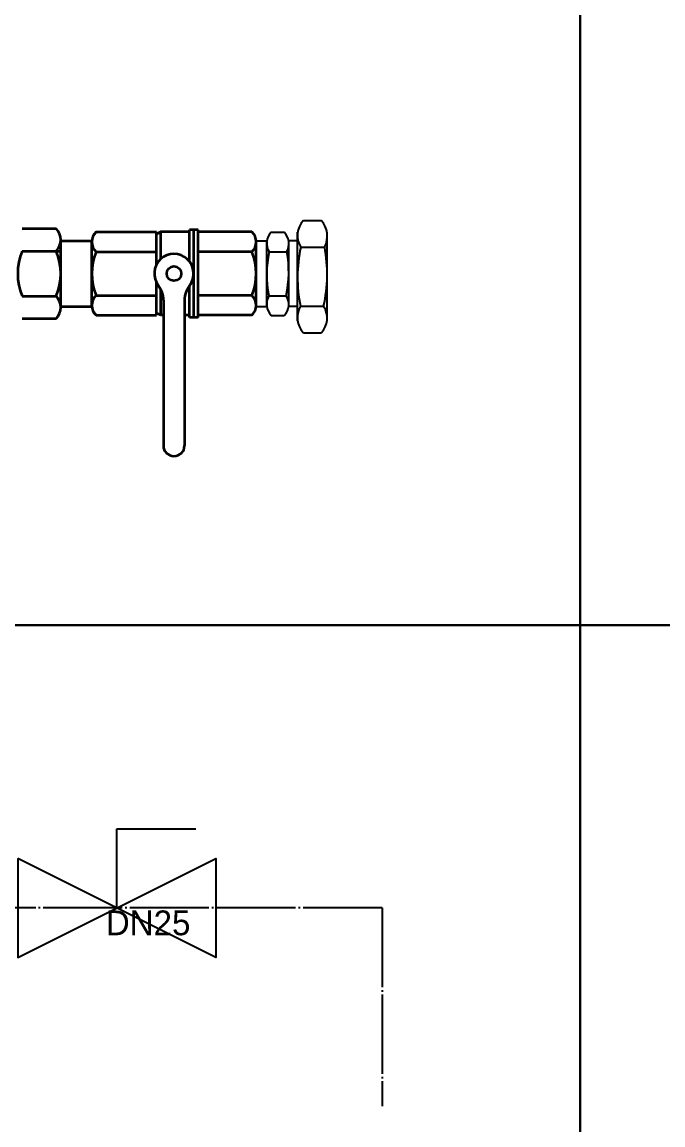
# Model space of a CAD drawing. Header units: centimetres. Extents: x 0 to 3740, y -4063 to 107.
# Drawn here: x 117.7 to 166.3, y -1130 to -1046.5 of the extents above; entities that cross this region are included whole.
import ezdxf

# ---------------------------------------------------------------- set-up
doc = ezdxf.new("R2010")
doc.units = ezdxf.units.CM
doc.linetypes.add('SOGUK SU HATTI', pattern=[4.375, 4, -0.15, 0.075, -0.15])
for name, color, linetype in [('MTY-SOGUKSU-BORU', 3, 'SOGUK SU HATTI'), ('MTY-VANA', 1, 'Continuous'), ('ROTAS-LEJANT-CERCEVE', 7, 'Continuous'), ('ROTAS-SIHHI-SEMBOL', 5, 'Continuous')]:
    doc.layers.add(name, color=color, linetype=linetype)

# ---------------------------------------------------------------- blocks, each defined once
blk = doc.blocks.new('MTY-SU SAYACI KARTLI')
at = {"color": 1, "linetype": 'Continuous', "ltscale": 4}
for p, q in [((54.931, 2.132), (55.604, 2.132)), ((54.931, 2.132), (55.604, 2.132)), ((53.707, 1.692), (54.206, 1.692)), ((53.707, 1.692), (54.206, 1.692)), ((54.707, -1.673), (54.707, 1.69)), ((54.707, -1.673), (54.707, 1.69)), ((55.828, -1.673), (55.828, 1.69)), ((55.828, -1.673), (55.828, 1.69)), ((53.138, 1.365), (53.541, 1.365)), ((53.138, 1.365), (53.541, 1.365)), ((53.541, -1.127), (53.541, 1.365)), ((53.541, -1.127), (53.541, 1.365)), ((53.541, -1.096), (53.541, 1.334)), ((53.541, -1.096), (53.541, 1.334)), ((54.71, 1.365), (54.372, 1.365)), ((54.71, 1.365), (54.372, 1.365)), ((54.372, -1.114), (54.372, 1.356)), ((54.372, -1.114), (54.372, 1.356)), ((54.707, -1.632), (54.707, 1.648)), ((54.707, -1.632), (54.707, 1.648)), ((55.828, -1.632), (55.828, 1.648)), ((55.828, -1.632), (55.828, 1.648)), ((53.631, 0.945), (54.302, 0.945)), ((53.631, 0.945), (54.302, 0.945)), ((54.828, 1.123), (55.735, 1.123)), ((54.828, 1.123), (55.735, 1.123)), ((53.621, -0.716), (54.273, -0.716)), ((53.621, -0.716), (54.273, -0.716)), ((53.137, -1.127), (53.541, -1.127)), ((53.137, -1.127), (53.541, -1.127)), ((54.71, -1.127), (54.372, -1.127)), ((54.71, -1.127), (54.372, -1.127)), ((54.815, -1.119), (55.695, -1.119)), ((54.815, -1.119), (55.695, -1.119)), ((53.707, -1.464), (54.206, -1.464)), ((53.707, -1.464), (54.206, -1.464)), ((54.931, -2.128), (55.604, -2.128)), ((54.931, -2.128), (55.604, -2.128))]:
    blk.add_line(p, q, dxfattribs=at)
at = {"color": 1, "lineweight": 35}
for p, q in [((44.273, 1.821), (45.571, 1.821)), ((44.273, 1.821), (45.571, 1.821)), ((47.08, 1.697), (46.976, 1.566)), ((47.08, 1.697), (46.976, 1.566)), ((47.08, 1.697), (49.363, 1.697)), ((47.08, 1.697), (49.363, 1.697)), ((49.526, 1.696), (49.36, 1.613)), ((49.526, 1.696), (49.36, 1.613)), ((49.363, 0.459), (49.363, 1.697)), ((49.363, 0.459), (49.363, 1.697)), ((50.609, 1.697), (49.529, 1.697)), ((49.529, 0.674), (49.529, 1.697)), ((50.609, 1.697), (49.529, 1.697)), ((49.529, 0.674), (49.529, 1.697)), ((50.941, 1.78), (50.609, 1.78)), ((50.609, 0.587), (50.609, 1.78)), ((50.941, 1.78), (50.609, 1.78)), ((50.609, 0.587), (50.609, 1.78)), ((50.775, -1.542), (50.775, 1.78)), ((50.775, -1.542), (50.775, 1.78)), ((50.941, -1.542), (50.941, 1.78)), ((50.941, -1.542), (50.941, 1.78)), ((52.974, 1.697), (50.941, 1.697)), ((52.974, 1.697), (50.941, 1.697)), ((45.736, 1.364), (46.914, 1.364)), ((45.736, 1.364), (46.914, 1.364)), ((45.737, -1.169), (45.737, 1.407)), ((45.737, -1.169), (45.737, 1.407)), ((45.737, -1.169), (45.737, 1.407)), ((45.737, -1.169), (45.737, 1.407)), ((46.914, -1.127), (46.914, 1.365)), ((46.914, -1.127), (46.914, 1.365)), ((46.914, -1.127), (46.914, 1.365)), ((46.914, -1.127), (46.914, 1.365)), ((46.914, -1.127), (46.914, 1.365)), ((46.914, -1.127), (46.914, 1.365)), ((53.138, -1.096), (53.138, 1.396)), ((44.273, 0.97), (45.737, 0.97)), ((44.273, 0.97), (45.737, 0.97)), ((47.08, 0.95), (49.363, 0.95)), ((47.08, 0.95), (49.363, 0.95)), ((52.974, 0.95), (50.941, 0.95)), ((52.974, 0.95), (50.941, 0.95)), ((49.363, -1.459), (49.363, -0.221)), ((49.363, -1.459), (49.363, -0.221)), ((50.609, -1.542), (50.609, -0.349)), ((50.609, -1.542), (50.609, -0.349)), ((44.273, -0.733), (45.571, -0.733)), ((44.273, -0.733), (45.571, -0.733)), ((47.08, -0.711), (49.363, -0.711)), ((47.08, -0.711), (49.363, -0.711)), ((49.529, -1.459), (49.529, -0.451)), ((49.529, -1.459), (49.529, -0.451)), ((52.974, -0.711), (50.941, -0.711)), ((52.974, -0.711), (50.941, -0.711)), ((45.736, -1.127), (46.915, -1.127)), ((45.736, -1.127), (46.915, -1.127)), ((49.628, -0.887), (49.628, -6.391)), ((49.628, -0.887), (49.628, -6.391)), ((50.427, -0.887), (50.427, -6.391)), ((50.427, -0.887), (50.427, -6.391)), ((44.273, -1.584), (45.571, -1.584)), ((44.273, -1.584), (45.571, -1.584)), ((46.978, -1.331), (47.08, -1.459)), ((46.978, -1.331), (47.08, -1.459)), ((47.08, -1.459), (49.363, -1.459)), ((47.08, -1.459), (49.363, -1.459)), ((49.526, -1.458), (49.36, -1.375)), ((49.526, -1.458), (49.36, -1.375)), ((49.628, -1.459), (49.529, -1.459)), ((49.628, -1.459), (49.529, -1.459)), ((50.609, -1.459), (50.427, -1.459)), ((50.609, -1.459), (50.427, -1.459)), ((50.941, -1.542), (50.609, -1.542)), ((50.941, -1.542), (50.609, -1.542)), ((50.941, -1.542), (50.609, -1.542)), ((50.941, -1.542), (50.609, -1.542)), ((52.974, -1.459), (50.941, -1.459)), ((52.974, -1.459), (50.941, -1.459))]:
    blk.add_line(p, q, dxfattribs=at)
blk.add_circle((50.027, 0.119), 0.276, dxfattribs=at)
blk.add_circle((50.027, 0.119), 0.276, dxfattribs=at)
at = {"color": 1, "linetype": 'Continuous', "ltscale": 4}
for centre, radius, start, end in [((55.53, 1.561), 0.828, 136.3434, 211.922), ((55.53, 1.561), 0.828, 136.3434, 211.922), ((54.946, 1.534), 0.889, 332.449, 42.2632), ((54.946, 1.534), 0.889, 332.449, 42.2632), ((54.151, 1.269), 0.613, 136.3434, 211.922), ((54.151, 1.269), 0.613, 136.3434, 211.922), ((53.718, 1.249), 0.659, 332.449, 42.2632), ((53.718, 1.249), 0.659, 332.449, 42.2632), ((57.683, 0.091), 4.142, 168.0963, 191.2321), ((57.683, 0.091), 4.142, 168.0963, 191.2321), ((50.22, 0.186), 4.153, 347.4536, 10.5321), ((50.22, 0.186), 4.153, 347.4536, 10.5321), ((60.299, -0.03), 5.592, 168.0963, 191.2321), ((60.299, -0.03), 5.592, 168.0963, 191.2321), ((50.223, 0.099), 5.606, 347.4536, 10.5321), ((50.223, 0.099), 5.606, 347.4536, 10.5321), ((54.176, -1.031), 0.638, 150.471, 222.7382), ((54.176, -1.031), 0.638, 150.471, 222.7382), ((53.777, -1.048), 0.597, 315.932, 33.7788), ((53.777, -1.048), 0.597, 315.932, 33.7788), ((55.564, -1.544), 0.861, 150.471, 222.7382), ((55.564, -1.544), 0.861, 150.471, 222.7382), ((55.025, -1.568), 0.806, 315.932, 33.7788), ((55.025, -1.568), 0.806, 315.932, 33.7788)]:
    blk.add_arc(centre, radius, start, end, dxfattribs=at)
at = {"color": 1, "lineweight": 35}
for centre, radius, start, end in [((45.109, 1.396), 0.628, 317.3414, 42.6586), ((45.109, 1.396), 0.628, 317.3414, 42.6586), ((47.413, 1.323), 0.501, 131.7097, 228.2903), ((47.413, 1.323), 0.501, 131.7097, 228.2903), ((52.641, 1.323), 0.501, 311.7097, 48.2903), ((46.372, 0.119), 2.265, 157.9181, 202.0819), ((46.372, 0.119), 2.265, 157.9181, 202.0819), ((43.472, 0.119), 2.265, 337.9181, 22.0819), ((43.472, 0.119), 2.265, 337.9181, 22.0819), ((49.074, 0.119), 2.159, 157.3801, 202.6199), ((49.074, 0.119), 2.159, 157.3801, 202.6199), ((50.027, 0.119), 0.746, 321.9657, 218.0343), ((50.027, 0.119), 0.746, 321.9657, 218.0343), ((50.981, 0.119), 2.159, 337.3801, 22.6199), ((48.742, -0.887), 0.886, 360, 38.0343), ((48.742, -0.887), 0.886, 360, 38.0343), ((51.313, -0.887), 0.886, 141.9657, 180), ((51.313, -0.887), 0.886, 141.9657, 180), ((45.109, -1.158), 0.628, 317.3414, 42.6586), ((45.109, -1.158), 0.628, 317.3414, 42.6586), ((47.416, -1.085), 0.502, 131.9317, 228.0683), ((47.416, -1.085), 0.502, 131.9317, 228.0683), ((52.638, -1.085), 0.502, 311.9317, 48.0683), ((50.027, -6.391), 0.4, 180, 360), ((50.027, -6.391), 0.4, 180, 360)]:
    blk.add_arc(centre, radius, start, end, dxfattribs=at)
blk = doc.blocks.new('MTY-KURESEL VANA0')
at = {"layer": 'MTY-VANA'}
for p, q in [((0, 0), (0, 8)), ((0, 8), (8, 8))]:
    blk.add_line(p, q, dxfattribs=at)
blk.add_lwpolyline([(-10, 5), (-10, -5), (10, 5), (10, -5), (-10, 5)], dxfattribs=at)
blk.add_attdef('CAP', (-1.1, -2.75), '', height=2.5, dxfattribs=at)
blk = doc.blocks.new('MTY-SU SAYACI COKLU')
at = {"layer": 'MTY-SOGUKSU-BORU'}
for q in [(-80, 0), (0, -10)]:
    blk.add_line((0, 0), q, dxfattribs=at)
at = {"layer": 'MTY-VANA', "xscale": 0.5, "yscale": 0.5, "zscale": 0.5}
blk.add_blockref('MTY-KURESEL VANA0', (-13.409, 0), dxfattribs=at).add_auto_attribs({'CAP': 'DN25'})

msp = doc.modelspace()

# ---------------------------------------------------------------- linework, layer by layer
at = {"layer": 'ROTAS-LEJANT-CERCEVE'}
for points in [[(10, -1092.191), (160, -1092.191), (160, -1042.191), (10, -1042.191)], [(160, -1092.191), (580, -1092.191), (580, -1042.191), (160, -1042.191)], [(10, -1142.191), (160, -1142.191), (160, -1092.191), (10, -1092.191)], [(160, -1142.191), (580, -1142.191), (580, -1092.191), (160, -1092.191)]]:
    msp.add_lwpolyline(points, close=True, dxfattribs=at)

# ---------------------------------------------------------------- block references
at = {"layer": 'ROTAS-SIHHI-SEMBOL'}
for name, p, xscale, yscale in [('MTY-SU SAYACI KARTLI', (29.172, -1065.817), 2, 2), ('MTY-SU SAYACI COKLU', (145, -1113.617), 1.5, 1.5)]:
    msp.add_blockref(name, p, dxfattribs=dict(at, xscale=xscale, yscale=yscale))

doc.saveas('drawing.dxf')
